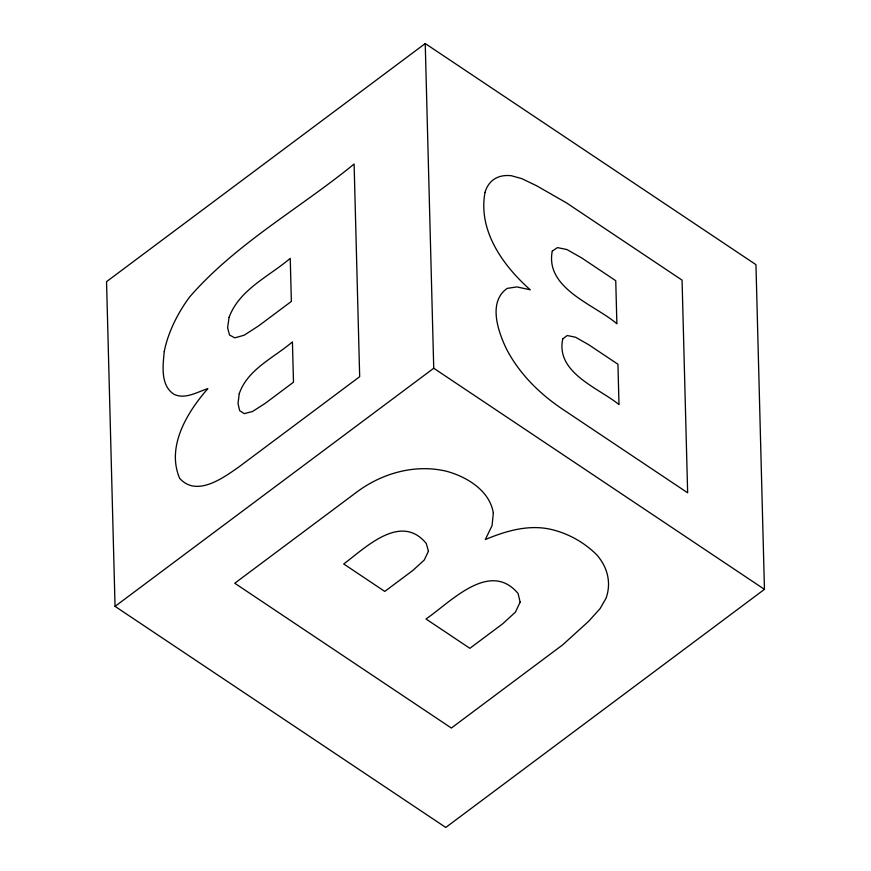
<?xml version="1.0" encoding="UTF-8"?>
<svg xmlns="http://www.w3.org/2000/svg" width="871" height="871" viewBox="0 0 871 871"><rect width="100%" height="100%" fill="white"/><g stroke="black" fill="none" stroke-linecap="round" stroke-linejoin="round"><path stroke-width="1.31" d="M425.233 43.55L106.545 281.649L115.048 606.358L445.767 827.45L764.455 589.351L755.952 264.642L425.233 43.55L433.736 368.248L115.048 606.358M433.736 368.248L764.455 589.351M164.249 351.536C162.899 365.678 160.188 385.668 174.265 394.454C185.719 399.506 197.107 391.95 207.864 388.651C187.276 411.983 166.111 446.605 179.644 478.288C196.53 497.428 223.205 477.95 238.948 466.889L359.679 376.686L354.105 164.031C299.722 208.507 236.128 243.445 189.638 296.967A80.132 40.066 -56.2 0 0 164.26 351.536M493.334 513.041L492.061 525.594L485.321 539.53C505.572 531.125 527.554 524.538 549.612 529.078C567.38 532.9 583.886 542.012 596.766 554.827A80.132 56.659 -1.5 0 1 606.031 598.257L600.054 608.677L588.633 621.295L562.688 644.856L451.352 728.036L234.756 583.243L355.488 493.04C381.128 473.356 414.966 463.59 446.823 471.342C467.15 476.992 489.687 490.613 493.334 513.041M485.016 192.404C477.852 230.804 503.046 265.633 530.199 289.782L516.841 286.907L507.227 288.388C487.804 301.834 497.962 331.23 506.323 348.683C519.083 373.496 539.356 393.594 562.35 409.043L687.644 492.801L682.069 280.146L566.542 202.91L536.623 185.763L521.849 178.664L511.397 175.735A80.132 40.066 53.2 0 0 485.016 192.404M239.253 393.616L238.012 403.545L239.71 410.709L244.305 413.638L252.503 411.504L265.013 403.491L293.483 382.217L292.427 341.889C273.962 357.741 247.821 369.075 239.253 393.616M229.073 317.36L227.603 327.757L229.519 334.997L234.767 337.861L244.185 335.204L258.622 325.885L291.371 301.42L290.239 258.339C269.019 276.466 239.351 289.488 229.073 317.36M562.753 338.917C555.491 372.897 598.54 387.867 618.998 404.58L617.942 364.252L588.829 344.796L575.589 337.24L567.184 335.52L562.753 338.917M552.268 251.109C544.898 288.726 594.882 304.698 616.875 323.783L615.753 280.702L581.621 257.881L566.923 249.542L557.407 247.604L552.268 251.109M520.129 602.101L515.436 612.106L502.763 623.745L469.872 648.318L425.995 618.987C450.078 602.634 489.567 559.465 518.06 593.467L520.129 602.101M428.434 551.18L424.275 560.009L412.821 570.472L384.775 591.42L343.707 563.962C365.493 547.772 400.758 512.409 426.267 543.46L428.434 551.18"/></g></svg>
